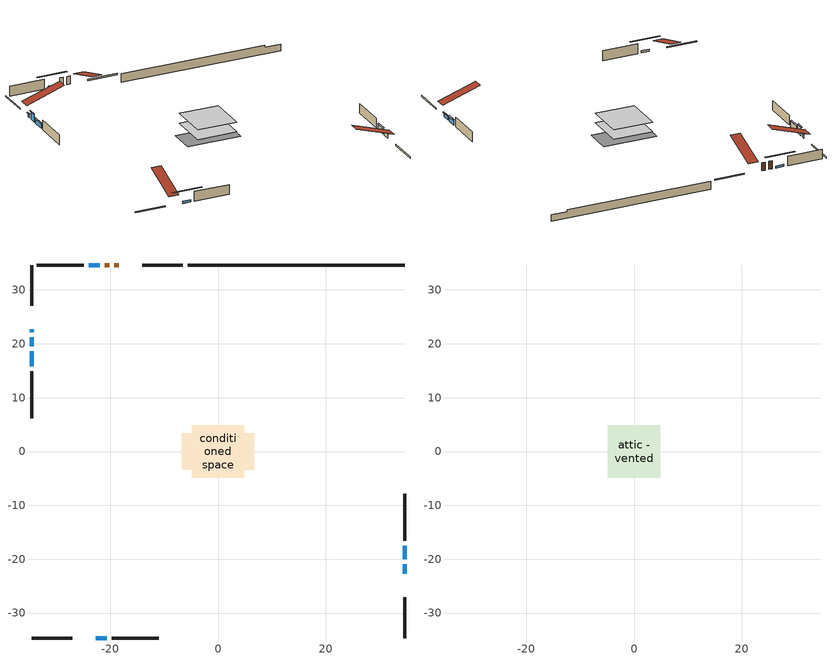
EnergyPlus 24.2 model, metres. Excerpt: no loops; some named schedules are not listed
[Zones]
conditioned space
 floor adiabatic (AdiabaticFloorConstruction): -4.91,-4.91 -4.91,4.91 4.91,4.91 4.91,-4.91 z0.3
 floor foundation (Slab1 construction): -6.7,-3.36 -6.7,3.36 6.7,3.36 6.7,-3.36 z-1.83
 wall outside (RimJoist1 construction): -6.53,34.64 -14.07,34.64 / -34.64,-34.64 -27.1,-34.64 / -34.64,34.64 -34.64,27.1 / 34.64,-34.64 34.64,-27.1 z0.3:0.6
 wall outside (AdiabaticWallConstruction 1): -18.44,34.64 -19.28,34.64 / -20.21,34.64 -21.05,34.64 z0.3:2.33
 wall outside (AdiabaticWallConstruction): 34.64,-22.73 34.64,-20.89 z0.3:1.27; -22.73,-34.64 -20.69,-34.64 / -21.98,34.64 -24.01,34.64 z0.3:0.81; 34.64,-19.97 34.64,-17.53 / -34.64,18.63 -34.64,15.84 z0.3:1.57; -34.64,22.73 -34.64,22.17 z0.3:1.22; -34.64,21.24 -34.64,19.56 z0.3:2.28
 wall outside (Wall1 construction): -24.94,34.64 -33.71,34.64 / -19.77,-34.64 -11,-34.64 / -34.64,14.91 -34.64,6.14 / 34.64,-16.6 34.64,-7.83 z0.3:2.74
 wall foundation (FoundationWall1 construction): -5.6,34.64,-1.83 -5.6,34.64,0.3 30.62,34.64,0.3 30.62,34.64,-0.21 34.64,34.64,-0.21 34.64,34.64,-1.83
 window (WindowConstruction): 34.64,-22.72 34.64,-20.9 z0.3:1.27
 window (WindowConstruction 6): -22.72,-34.64 -20.7,-34.64 z0.3:0.81
 window (WindowConstruction 1): 34.64,-19.97 34.64,-17.53 z0.3:1.57
 window (WindowConstruction 2): -34.64,22.72 -34.64,22.17 z0.3:1.21
 window (WindowConstruction 3): -34.64,21.24 -34.64,19.56 z0.3:2.28
 window (WindowConstruction 4): -34.64,18.63 -34.64,15.84 z0.3:1.57
 window (WindowConstruction 5): -21.98,34.64 -24.01,34.64 z0.3:0.81
 door (Door): -18.44,34.64 -19.28,34.64 z0.3:2.33
 door (Door 1): -20.21,34.64 -21.05,34.64 z0.3:2.33
 ceiling adiabatic (AdiabaticFloorConstruction): 4.91,-4.91 4.91,4.91 -4.91,4.91 -4.91,-4.91 z0.3
attic - vented
 floor to conditioned space (Floor1 construction Reversed): -4.9,-4.9 -4.9,4.9 4.9,4.9 4.9,-4.9 z2.74
 roof outside (Roof1 construction): -17.51,34.64,2.74 -17.51,25.1,5.92 -15,25.1,5.92 -15,34.64,2.74; -23.65,-34.64,2.74 -23.65,-25.1,5.92 -26.17,-25.1,5.92 -26.17,-34.64,2.74; -34.64,23.65,2.74 -25.1,23.65,5.92 -25.1,26.17,5.92 -34.64,26.17,2.74; 34.64,-23.65,2.74 25.1,-23.65,5.92 25.1,-26.17,5.92 34.64,-26.17,2.74
shading: 34.64,-20.75 34.64,-22.87 34.94,-22.87 34.94,-20.75 z1.42; -17.95,-34.64 -25.46,-34.64 -25.46,-34.94 -17.95,-34.94 z3.55; 34.64,-17.38 34.64,-20.12 34.94,-20.12 34.94,-17.38 z1.72; -34.64,22.02 -34.64,22.87 -34.94,22.87 -34.94,22.02 z1.36; -34.64,19.41 -34.64,21.39 -34.94,21.39 -34.94,19.41 z2.43; -34.64,15.69 -34.64,18.78 -34.94,18.78 -34.94,15.69 z1.72; -26.75,34.64 -19.24,34.64 -19.24,34.94 -26.75,34.94 z3.55
[Building]
Building 1: Terrain=Suburbs
[Site:Location]
Erieau AUT_ON: Latitude {deg}=42.25; Longitude {deg}=-81.9; Time Zone {hr}=-5; Elevation {m}=178; Keep Site Location Information=Yes
[Site:GroundTemperature:Shallow]
5.2292, 3.30147, 3.1471, 4.0619, 7.73432, 11.3896, 14.5586, 16.5661, 16.7366, 15.1039, 12.0157, 8.47254
[Site:WaterMainsTemperature]
Calculation Method=Schedule; Temperature Schedule=mains temperature schedule
[Material] Roughness=Rough; Thermal Absorptance=0.9
Name | Thickness {m} | Conductivity {W/m-K} | Density {kg/m3} | Specific Heat {J/kg-K} | Solar Absorptance | Visible Absorptance
asphalt or fiberglass shingles | 0.00635 | 0.162714 | 1121.4 | 1465.45 | 0.4 | 0.4
ceiling loosefill ins | 0.169333 | 0.0480833 | 16.02 | 1046.75 | 0.7 | 0.7
ceiling stud and cavity | 0.1397 | 0.118061 | 65.682 | 1177.47 | 0.7 | 0.7
concrete 4.0 in. | 0.1016 | 1.803125 | 2242.8 | 837.4 | 0.7 | 0.7
concrete 8.0 in. | 0.2032 | 1.803125 | 2242.8 | 837.4 | 0.7 | 0.7
door material | 0.04445 | 0.188738 | 512.64 | 1214.23 | 0.7 | 0.7
door material 1 | 0.04445 | 0.327969 | 512.64 | 1214.23 | 0.7 | 0.7
exterior vertical ins | 0.00255911 | 0.029427 | 32.04 | 1214.23 | 0.7 | 0.7
floor covering | 0.0127 | 0.0433444 | 54.468 | 1339.84 | 0.6 | 0.6
floor rigid ins; wall rigid ins | 0.512978 | 0.029427 | 32.04 | 1214.23 | 0.7 | 0.7
floor stud and cavity | 0.1397 | 1.75129 | 37.0049 | 1207.88 | 0.7 | 0.7
furniture material conditioned space 1 | 0.1524 | 0.115458 | 640.8 | 1214.23 | 0.6 | 0.6
gypsum board | 0.0127 | 0.160291 | 801 | 837.4 | 0.6 | 0.6
gypsum board 1 | 0.0127 | 0.160291 | 801 | 837.4 | 0.7 | 0.7
osb sheathing 0.5 in. | 0.0127 | 0.115458 | 512.64 | 1214.23 | 0.7 | 0.7
osb sheathing 0.75 in. | 0.01905 | 0.115458 | 512.64 | 1214.23 | 0.7 | 0.7
osb sheathing 2.0 in. | 0.0508 | 0.115458 | 512.64 | 1214.23 | 0.7 | 0.7
rim joist stud and cavity | 0.0508 | 0.0448274 | 125.044 | 1163.47 | 0.6 | 0.6
wall stud and cavity | 0.1397 | 0.107944 | 139.0536 | 1170.24 | 0.7 | 0.7
wall stud and cavity 1 | 0.0889 | 0.380278 | 52.3479 | 1209.89 | 0.7 | 0.7
wall stud and cavity 2 | 0.0889 | 0.391764 | 83.0341 | 1211.67 | 0.7 | 0.7
wood siding | 0.0254 | 0.102417 | 544.68 | 1172.36 | 0.4 | 0.4
wood siding 1; wood siding 2; wood siding 3 | 0.0254 | 0.102417 | 544.68 | 1172.36 | 0.7 | 0.7
[WindowMaterial:SimpleGlazingSystem]
Name | U-Factor {W/m2-K} | Solar Heat Gain Coefficient
WindowMaterial | 2.770864 | 0.64
WindowMaterial 1 | 2.78847 | 0.69
WindowMaterial 2 | 2.75553 | 0.6
WindowMaterial 3 | 2.79017 | 0.7
WindowMaterial 4 | 2.78222 | 0.67
WindowMaterial 5 | 2.75497 | 0.59
[Construction]
AdiabaticFloorConstruction: floor stud and cavity, floor rigid ins, osb sheathing 0.75 in., floor covering
AdiabaticWallConstruction: wood siding 2, wall rigid ins, wall stud and cavity 1, gypsum board
AdiabaticWallConstruction 1: wood siding 3, wall rigid ins, wall stud and cavity 1, gypsum board
Door: door material
Door 1: door material 1
Floor1 construction Reversed: gypsum board, ceiling stud and cavity, ceiling loosefill ins
FoundationWall1 construction: concrete 8.0 in., gypsum board 1
furniture construction conditioned space 1: furniture material conditioned space 1
PartitionWallConstruction: gypsum board, wall stud and cavity 2, gypsum board
RimJoist1 construction: wood siding 1, osb sheathing 2.0 in., rim joist stud and cavity
Roof1 construction: asphalt or fiberglass shingles
Slab1 construction: concrete 4.0 in.
Wall1 construction: wood siding, osb sheathing 0.5 in., wall stud and cavity, gypsum board
WindowConstruction: WindowMaterial
WindowConstruction 1: WindowMaterial 1
WindowConstruction 2: WindowMaterial 2
WindowConstruction 3: WindowMaterial 3
WindowConstruction 4: WindowMaterial 4
WindowConstruction 5; WindowConstruction 6: WindowMaterial 5
[Zone] Multiplier=1; Part of Total Floor Area=Yes
Name | Volume {m3}
attic - vented | 49.4813
conditioned space | 425.9
[Space]
Name | Zone | Volume {m3}
attic - vented 1 | attic - vented | 49.4813
conditioned space 1 | conditioned space | 425.9
[ZoneInfiltration:EffectiveLeakageArea]
infil attic - vented 1: Zone or Space=attic - vented 1; Schedule=Always On Discrete; Effective Air Leakage Area {cm2}=4602.24; Stack Coefficient=0.000221069; Wind Coefficient=1.00458e-05
[ZoneMixing]
whole house fan mix: Zone or Space=attic - vented; Schedule=Always On Continuous; Design Flow Rate Calculation Method=Flow/Zone; Design Flow Rate {m3/s}=0; Source Zone or Space=conditioned space
[SurfaceProperty:ExposedFoundationPerimeter]
Slab1: Exposed Perimeter Calculation Method=TotalExposedPerimeter; Total Exposed Perimeter {m}=40.235
[InternalMass] Zone or ZoneList=conditioned space; Space or SpaceList=conditioned space 1
Name | Construction | Surface Area {m2}
furniture mass conditioned space 1 | furniture construction conditioned space 1 | 74.5278
partition wall mass | PartitionWallConstruction | 186.32
[Lights]
interior lighting: Zone or ZoneList or Space or SpaceList=conditioned space 1; Schedule=interior lighting schedule; Design Level Calculation Method=LightingLevel; Lighting Level {W}=343.2; Return Air Fraction=0; Fraction Radiant=0.6; Fraction Visible=0.2; Fraction Replaceable=1
[People]
occupants: Zone or ZoneList or Space or SpaceList=conditioned space 1; Number of People Schedule=occupants schedule; Number of People Calculation Method=People; Number of People=3; Fraction Radiant=0.314171; Sensible Heat Fraction=0.56303; Activity Level Schedule=occupants activity schedule; Carbon Dioxide Generation Rate {m3/s-W}=0; Enable ASHRAE 55 Comfort Warnings=No; Mean Radiant Temperature Calculation Type=EnclosureAveraged
[ElectricEquipment] Zone or ZoneList or Space or SpaceList=conditioned space 1; Design Level Calculation Method=EquipmentLevel
Name | Schedule | Design Level {W} | Fraction Latent | Fraction Radiant | Fraction Lost
clothes dryer | clothes dryer schedule | 140.772 | 0.015 | 0.081 | 0.85
clothes washer | clothes washer schedule | 32.1985 | 0.03 | 0.162 | 0.7
cooking range | cooking range schedule | 215.147 | 0.08 | 0.432 | 0.2
dishwasher | dishwasher schedule | 66.8632 | 0.3 | 0.18 | 0.4
fridge | fridge schedule | 72.9452 | 0 | 0.6 | 0
mech vent house fan | mech vent house fan schedule | 0 | 0 | 0 | 1
mech vent house fan cfis | mech vent house fan cfis schedule | 0 | 0 | 0 | 0
misc plug loads | misc plug loads schedule | 494.7 | 0.045 | 0.513 | 0.1
whole house fan | Always On Discrete | 0 | 0 | 0 | 1
[OtherEquipment] Zone or ZoneList or Space or SpaceList=conditioned space 1; Design Level Calculation Method=EquipmentLevel
Name | Fuel Type | Schedule | Design Level {W} | Fraction Latent | Fraction Radiant | Fraction Lost
clothes dryer 1 | Electricity | clothes dryer schedule | 0 | 0.015 | 0.081 | 0.85
cooking range 1 | Electricity | cooking range schedule | 0 | 0.08 | 0.432 | 0.2
general water use latent | None | general water use schedule | 62.594 | 1 | 0 | 0
general water use sensible | None | general water use schedule | -61.6891 | 0 | 0.6 | 0
mech vent house fan latent load | None | Always On Discrete | 0 | 1 | 0 | 0
mech vent house fan sensible load | None | Always On Discrete | 0 | 0 | 0 | 0
water heater energy adjustment1 | NaturalGas | Always On Discrete | 0.01 | 0 | 0 | 1
[ZoneInfiltration:DesignFlowRate] Zone or ZoneList or Space or SpaceList=conditioned space 1; Schedule=Always On Discrete; Design Flow Rate Calculation Method=Flow/Zone; Design Flow Rate {m3/s}=0
infil flow; natural vent flow; whole house fan flow
[AvailabilityManager:Scheduled]
central ac and furnace airloop Availability Manager: Schedule=Always On Discrete
[Foundation:Kiva]
Foundation Kiva 1: Initial Indoor Air Temperature {C}=18; Wall Height Above Grade {m}=0.300015; Wall Depth Below Slab {m}=0.2032; Custom Block Material Name 1=exterior vertical ins; Custom Block Depth 1 {m}=2.13; Custom Block X Position 1 {m}=0.2159; Custom Block Z Position 1 {m}=0
[Foundation:Kiva:Settings]
Soil Conductivity {W/m-K}=0.849921; Soil Density {kg/m3}=1842.3; Soil Specific Heat {J/kg-K}=418.7; Ground Solar Absorptivity=0.9; Ground Thermal Absorptivity=0.9; Ground Surface Roughness {m}=0.03; Far-Field Width {m}=40; Deep-Ground Boundary Condition=ZeroFlux; Deep-Ground Depth {m}=40; Minimum Cell Dimension {m}=0.2; Maximum Cell Growth Coefficient=3; Simulation Timestep=Timestep
[Exterior:Lights]
exterior lighting: Schedule=exterior lighting schedule; Design Level {W}=75.6
[EnergyManagementSystem:GlobalVariable]
central_ac_and_furnace_airloop_Fan_RTF
infil_program_Qfan
infil_program_Qinf
natural_vent_program_Qnv
natural_vent_program_Qwhf
[EnergyManagementSystem:Sensor]
Name | Output:Variable or Output:Meter Index Key | Output:Variable or Output:Meter
airflow_gain | infil flow | Infiltration Sensible Heat Gain Energy
airflow_gain_1 | natural vent flow | Infiltration Sensible Heat Gain Energy
airflow_gain_2 | whole house fan flow | Infiltration Sensible Heat Gain Energy
airflow_loss | infil flow | Infiltration Sensible Heat Loss Energy
airflow_loss_1 | natural vent flow | Infiltration Sensible Heat Loss Energy
airflow_loss_2 | whole house fan flow | Infiltration Sensible Heat Loss Energy
clg_load_cond |  | Cooling:EnergyTransfer:Zone:CONDITIONED SPACE
clg_sp_s; clg_sp_s_1 | cooling setpoint | Schedule Value
clothes_dryer_exhaust_0_sch_s | clothes dryer exhaust 0 schedule | Schedule Value
cool_season | cooling season schedule | Schedule Value
htg_load_cond |  | Heating:EnergyTransfer:Zone:CONDITIONED SPACE
htg_sp_s; htg_sp_s_1 | heating setpoint | Schedule Value
ig_ee_conv | clothes dryer | Electric Equipment Convective Heating Energy
ig_ee_conv_2 | cooking range | Electric Equipment Convective Heating Energy
ig_ee_conv_4 | fridge | Electric Equipment Convective Heating Energy
ig_ee_conv_5 | misc plug loads | Electric Equipment Convective Heating Energy
ig_ee_conv_6 | whole house fan | Electric Equipment Convective Heating Energy
ig_ee_rad | clothes dryer | Electric Equipment Radiant Heating Energy
ig_ee_rad_2 | cooking range | Electric Equipment Radiant Heating Energy
ig_ee_rad_4 | fridge | Electric Equipment Radiant Heating Energy
ig_ee_rad_5 | misc plug loads | Electric Equipment Radiant Heating Energy
ig_ee_rad_6 | whole house fan | Electric Equipment Radiant Heating Energy
ig_lgt_conv | interior lighting | Lights Convective Heating Energy
ig_lgt_rad | interior lighting | Lights Radiant Heating Energy
ig_lgt_vis | interior lighting | Lights Visible Radiation Heating Energy
ig_oe_conv | clothes dryer 1 | Other Equipment Convective Heating Energy
ig_oe_conv_1 | cooking range 1 | Other Equipment Convective Heating Energy
ig_oe_conv_2 | general water use latent | Other Equipment Convective Heating Energy
ig_oe_conv_3 | general water use sensible | Other Equipment Convective Heating Energy
ig_oe_conv_4 | water heater energy adjustment1 | Other Equipment Convective Heating Energy
ig_oe_rad | clothes dryer 1 | Other Equipment Radiant Heating Energy
ig_oe_rad_1 | cooking range 1 | Other Equipment Radiant Heating Energy
ig_oe_rad_2 | general water use latent | Other Equipment Radiant Heating Energy
ig_oe_rad_3 | general water use sensible | Other Equipment Radiant Heating Energy
ig_oe_rad_4 | water heater energy adjustment1 | Other Equipment Radiant Heating Energy
ig_ppl_conv | occupants | People Convective Heating Energy
ig_ppl_rad | occupants | People Radiant Heating Energy
im_conv | furniture mass conditioned space 1 | Surface Inside Face Convection Heat Gain Energy
im_conv_1 | partition wall mass | Surface Inside Face Convection Heat Gain Energy
im_ig | furniture mass conditioned space 1 | Surface Inside Face Internal Gains Radiation Heat Gain Energy
im_ig_1 | partition wall mass | Surface Inside Face Internal Gains Radiation Heat Gain Energy
im_lgt | furniture mass conditioned space 1 | Surface Inside Face Lights Radiation Heat Gain Energy
im_lgt_1 | partition wall mass | Surface Inside Face Lights Radiation Heat Gain Energy
im_sol | furniture mass conditioned space 1 | Surface Inside Face Solar Radiation Heat Gain Energy
im_sol_1 | partition wall mass | Surface Inside Face Solar Radiation Heat Gain Energy
im_surf | furniture mass conditioned space 1 | Surface Inside Face Net Surface Thermal Radiation Heat Gain Energy
im_surf_1 | partition wall mass | Surface Inside Face Net Surface Thermal Radiation Heat Gain Energy
mv_conv | mech vent house fan | Electric Equipment Convective Heating Energy
mv_conv_1 | mech vent house fan cfis | Electric Equipment Convective Heating Energy
mv_conv_2 | mech vent house fan latent load | Other Equipment Convective Heating Energy
mv_conv_3 | mech vent house fan sensible load | Other Equipment Convective Heating Energy
mv_rad | mech vent house fan | Electric Equipment Radiant Heating Energy
mv_rad_1 | mech vent house fan cfis | Electric Equipment Radiant Heating Energy
mv_rad_2 | mech vent house fan latent load | Other Equipment Radiant Heating Energy
mv_rad_3 | mech vent house fan sensible load | Other Equipment Radiant Heating Energy
natural_vent_s | natural vent schedule | Schedule Value
out_pb_s |  | Site Outdoor Air Barometric Pressure
out_wt_s |  | Site Outdoor Air Humidity Ratio
site_vw_s |  | Site Wind Speed
ss_back_out | Window1 | Surface Window Shortwave from Zone Back Out Window Heat Transfer Rate
ss_back_out_1 | Window10 | Surface Window Shortwave from Zone Back Out Window Heat Transfer Rate
ss_back_out_2 | Window3 | Surface Window Shortwave from Zone Back Out Window Heat Transfer Rate
ss_back_out_3 | Window4 | Surface Window Shortwave from Zone Back Out Window Heat Transfer Rate
ss_back_out_4 | Window5 | Surface Window Shortwave from Zone Back Out Window Heat Transfer Rate
ss_back_out_5 | Window6 | Surface Window Shortwave from Zone Back Out Window Heat Transfer Rate
ss_back_out_6 | Window8 | Surface Window Shortwave from Zone Back Out Window Heat Transfer Rate
ss_conv | Door1 | Surface Inside Face Convection Heat Gain Energy
ss_conv_1 | Door2 | Surface Inside Face Convection Heat Gain Energy
ss_conv_2 | Window1 | Surface Inside Face Convection Heat Gain Energy
ss_conv_3 | Window10 | Surface Inside Face Convection Heat Gain Energy
ss_conv_4 | Window3 | Surface Inside Face Convection Heat Gain Energy
ss_conv_5 | Window4 | Surface Inside Face Convection Heat Gain Energy
ss_conv_6 | Window5 | Surface Inside Face Convection Heat Gain Energy
ss_conv_7 | Window6 | Surface Inside Face Convection Heat Gain Energy
ss_conv_8 | Window8 | Surface Inside Face Convection Heat Gain Energy
ss_ig | Door1 | Surface Inside Face Internal Gains Radiation Heat Gain Energy
ss_ig_1 | Door2 | Surface Inside Face Internal Gains Radiation Heat Gain Energy
ss_ig_2 | Window1 | Surface Inside Face Internal Gains Radiation Heat Gain Energy
ss_ig_3 | Window10 | Surface Inside Face Internal Gains Radiation Heat Gain Energy
ss_ig_4 | Window3 | Surface Inside Face Internal Gains Radiation Heat Gain Energy
ss_ig_5 | Window4 | Surface Inside Face Internal Gains Radiation Heat Gain Energy
ss_ig_6 | Window5 | Surface Inside Face Internal Gains Radiation Heat Gain Energy
ss_ig_7 | Window6 | Surface Inside Face Internal Gains Radiation Heat Gain Energy
ss_ig_8 | Window8 | Surface Inside Face Internal Gains Radiation Heat Gain Energy
ss_lgt | Door1 | Surface Inside Face Lights Radiation Heat Gain Energy
ss_lgt_1 | Door2 | Surface Inside Face Lights Radiation Heat Gain Energy
ss_sol | Door1 | Surface Inside Face Solar Radiation Heat Gain Energy
ss_sol_1 | Door2 | Surface Inside Face Solar Radiation Heat Gain Energy
ss_surf | Door1 | Surface Inside Face Net Surface Thermal Radiation Heat Gain Energy
ss_surf_1 | Door2 | Surface Inside Face Net Surface Thermal Radiation Heat Gain Energy
ss_surf_2 | Window1 | Surface Inside Face Net Surface Thermal Radiation Heat Gain Energy
ss_surf_3 | Window10 | Surface Inside Face Net Surface Thermal Radiation Heat Gain Energy
ss_surf_4 | Window3 | Surface Inside Face Net Surface Thermal Radiation Heat Gain Energy
ss_surf_5 | Window4 | Surface Inside Face Net Surface Thermal Radiation Heat Gain Energy
ss_surf_6 | Window5 | Surface Inside Face Net Surface Thermal Radiation Heat Gain Energy
ss_surf_7 | Window6 | Surface Inside Face Net Surface Thermal Radiation Heat Gain Energy
ss_surf_8 | Window8 | Surface Inside Face Net Surface Thermal Radiation Heat Gain Energy
ss_trans_in | Window1 | Surface Window Transmitted Solar Radiation Rate
ss_trans_in_1 | Window10 | Surface Window Transmitted Solar Radiation Rate
ss_trans_in_2 | Window3 | Surface Window Transmitted Solar Radiation Rate
ss_trans_in_3 | Window4 | Surface Window Transmitted Solar Radiation Rate
ss_trans_in_4 | Window5 | Surface Window Transmitted Solar Radiation Rate
ss_trans_in_5 | Window6 | Surface Window Transmitted Solar Radiation Rate
ss_trans_in_6 | Window8 | Surface Window Transmitted Solar Radiation Rate
ss_trans_out | Window1 | Surface Inside Face Initial Transmitted Diffuse Transmitted Out Window Solar Radiation Rate
ss_trans_out_1 | Window10 | Surface Inside Face Initial Transmitted Diffuse Transmitted Out Window Solar Radiation Rate
ss_trans_out_2 | Window3 | Surface Inside Face Initial Transmitted Diffuse Transmitted Out Window Solar Radiation Rate
ss_trans_out_3 | Window4 | Surface Inside Face Initial Transmitted Diffuse Transmitted Out Window Solar Radiation Rate
ss_trans_out_4 | Window5 | Surface Inside Face Initial Transmitted Diffuse Transmitted Out Window Solar Radiation Rate
ss_trans_out_5 | Window6 | Surface Inside Face Initial Transmitted Diffuse Transmitted Out Window Solar Radiation Rate
ss_trans_out_6 | Window8 | Surface Inside Face Initial Transmitted Diffuse Transmitted Out Window Solar Radiation Rate
s_conv | Floor1 | Surface Inside Face Convection Heat Gain Energy
s_conv_1 | FoundationWall1 | Surface Inside Face Convection Heat Gain Energy
s_conv_10 | Wall1:180 | Surface Inside Face Convection Heat Gain Energy
s_conv_11 | Wall1:270 | Surface Inside Face Convection Heat Gain Energy
s_conv_12 | Wall1:90 | Surface Inside Face Convection Heat Gain Energy
s_conv_2 | inferred conditioned ceiling | Surface Inside Face Convection Heat Gain Energy
s_conv_3 | inferred conditioned floor | Surface Inside Face Convection Heat Gain Energy
s_conv_4 | RimJoist1:0 | Surface Inside Face Convection Heat Gain Energy
s_conv_5 | RimJoist1:180 | Surface Inside Face Convection Heat Gain Energy
s_conv_6 | RimJoist1:270 | Surface Inside Face Convection Heat Gain Energy
s_conv_7 | RimJoist1:90 | Surface Inside Face Convection Heat Gain Energy
s_conv_8 | Slab1 | Surface Inside Face Convection Heat Gain Energy
s_conv_9 | Wall1:0 | Surface Inside Face Convection Heat Gain Energy
s_ig | Floor1 | Surface Inside Face Internal Gains Radiation Heat Gain Energy
s_ig_1 | FoundationWall1 | Surface Inside Face Internal Gains Radiation Heat Gain Energy
s_ig_10 | Wall1:180 | Surface Inside Face Internal Gains Radiation Heat Gain Energy
s_ig_11 | Wall1:270 | Surface Inside Face Internal Gains Radiation Heat Gain Energy
s_ig_12 | Wall1:90 | Surface Inside Face Internal Gains Radiation Heat Gain Energy
s_ig_2 | inferred conditioned ceiling | Surface Inside Face Internal Gains Radiation Heat Gain Energy
s_ig_3 | inferred conditioned floor | Surface Inside Face Internal Gains Radiation Heat Gain Energy
s_ig_4 | RimJoist1:0 | Surface Inside Face Internal Gains Radiation Heat Gain Energy
s_ig_5 | RimJoist1:180 | Surface Inside Face Internal Gains Radiation Heat Gain Energy
s_ig_6 | RimJoist1:270 | Surface Inside Face Internal Gains Radiation Heat Gain Energy
s_ig_7 | RimJoist1:90 | Surface Inside Face Internal Gains Radiation Heat Gain Energy
s_ig_8 | Slab1 | Surface Inside Face Internal Gains Radiation Heat Gain Energy
s_ig_9 | Wall1:0 | Surface Inside Face Internal Gains Radiation Heat Gain Energy
s_lgt | Floor1 | Surface Inside Face Lights Radiation Heat Gain Energy
s_lgt_1 | FoundationWall1 | Surface Inside Face Lights Radiation Heat Gain Energy
s_lgt_10 | Wall1:180 | Surface Inside Face Lights Radiation Heat Gain Energy
s_lgt_11 | Wall1:270 | Surface Inside Face Lights Radiation Heat Gain Energy
s_lgt_12 | Wall1:90 | Surface Inside Face Lights Radiation Heat Gain Energy
s_lgt_2 | inferred conditioned ceiling | Surface Inside Face Lights Radiation Heat Gain Energy
s_lgt_3 | inferred conditioned floor | Surface Inside Face Lights Radiation Heat Gain Energy
s_lgt_4 | RimJoist1:0 | Surface Inside Face Lights Radiation Heat Gain Energy
s_lgt_5 | RimJoist1:180 | Surface Inside Face Lights Radiation Heat Gain Energy
s_lgt_6 | RimJoist1:270 | Surface Inside Face Lights Radiation Heat Gain Energy
s_lgt_7 | RimJoist1:90 | Surface Inside Face Lights Radiation Heat Gain Energy
s_lgt_8 | Slab1 | Surface Inside Face Lights Radiation Heat Gain Energy
s_lgt_9 | Wall1:0 | Surface Inside Face Lights Radiation Heat Gain Energy
s_sol | Floor1 | Surface Inside Face Solar Radiation Heat Gain Energy
s_sol_1 | FoundationWall1 | Surface Inside Face Solar Radiation Heat Gain Energy
s_sol_10 | Wall1:180 | Surface Inside Face Solar Radiation Heat Gain Energy
s_sol_11 | Wall1:270 | Surface Inside Face Solar Radiation Heat Gain Energy
s_sol_12 | Wall1:90 | Surface Inside Face Solar Radiation Heat Gain Energy
s_sol_2 | inferred conditioned ceiling | Surface Inside Face Solar Radiation Heat Gain Energy
s_sol_3 | inferred conditioned floor | Surface Inside Face Solar Radiation Heat Gain Energy
s_sol_4 | RimJoist1:0 | Surface Inside Face Solar Radiation Heat Gain Energy
s_sol_5 | RimJoist1:180 | Surface Inside Face Solar Radiation Heat Gain Energy
s_sol_6 | RimJoist1:270 | Surface Inside Face Solar Radiation Heat Gain Energy
s_sol_7 | RimJoist1:90 | Surface Inside Face Solar Radiation Heat Gain Energy
s_sol_8 | Slab1 | Surface Inside Face Solar Radiation Heat Gain Energy
s_sol_9 | Wall1:0 | Surface Inside Face Solar Radiation Heat Gain Energy
s_surf | Floor1 | Surface Inside Face Net Surface Thermal Radiation Heat Gain Energy
s_surf_1 | FoundationWall1 | Surface Inside Face Net Surface Thermal Radiation Heat Gain Energy
s_surf_10 | Wall1:180 | Surface Inside Face Net Surface Thermal Radiation Heat Gain Energy
s_surf_11 | Wall1:270 | Surface Inside Face Net Surface Thermal Radiation Heat Gain Energy
s_surf_12 | Wall1:90 | Surface Inside Face Net Surface Thermal Radiation Heat Gain Energy
s_surf_2 | inferred conditioned ceiling | Surface Inside Face Net Surface Thermal Radiation Heat Gain Energy
s_surf_3 | inferred conditioned floor | Surface Inside Face Net Surface Thermal Radiation Heat Gain Energy
s_surf_4 | RimJoist1:0 | Surface Inside Face Net Surface Thermal Radiation Heat Gain Energy
s_surf_5 | RimJoist1:180 | Surface Inside Face Net Surface Thermal Radiation Heat Gain Energy
s_surf_6 | RimJoist1:270 | Surface Inside Face Net Surface Thermal Radiation Heat Gain Energy
s_surf_7 | RimJoist1:90 | Surface Inside Face Net Surface Thermal Radiation Heat Gain Energy
s_surf_8 | Slab1 | Surface Inside Face Net Surface Thermal Radiation Heat Gain Energy
s_surf_9 | Wall1:0 | Surface Inside Face Net Surface Thermal Radiation Heat Gain Energy
